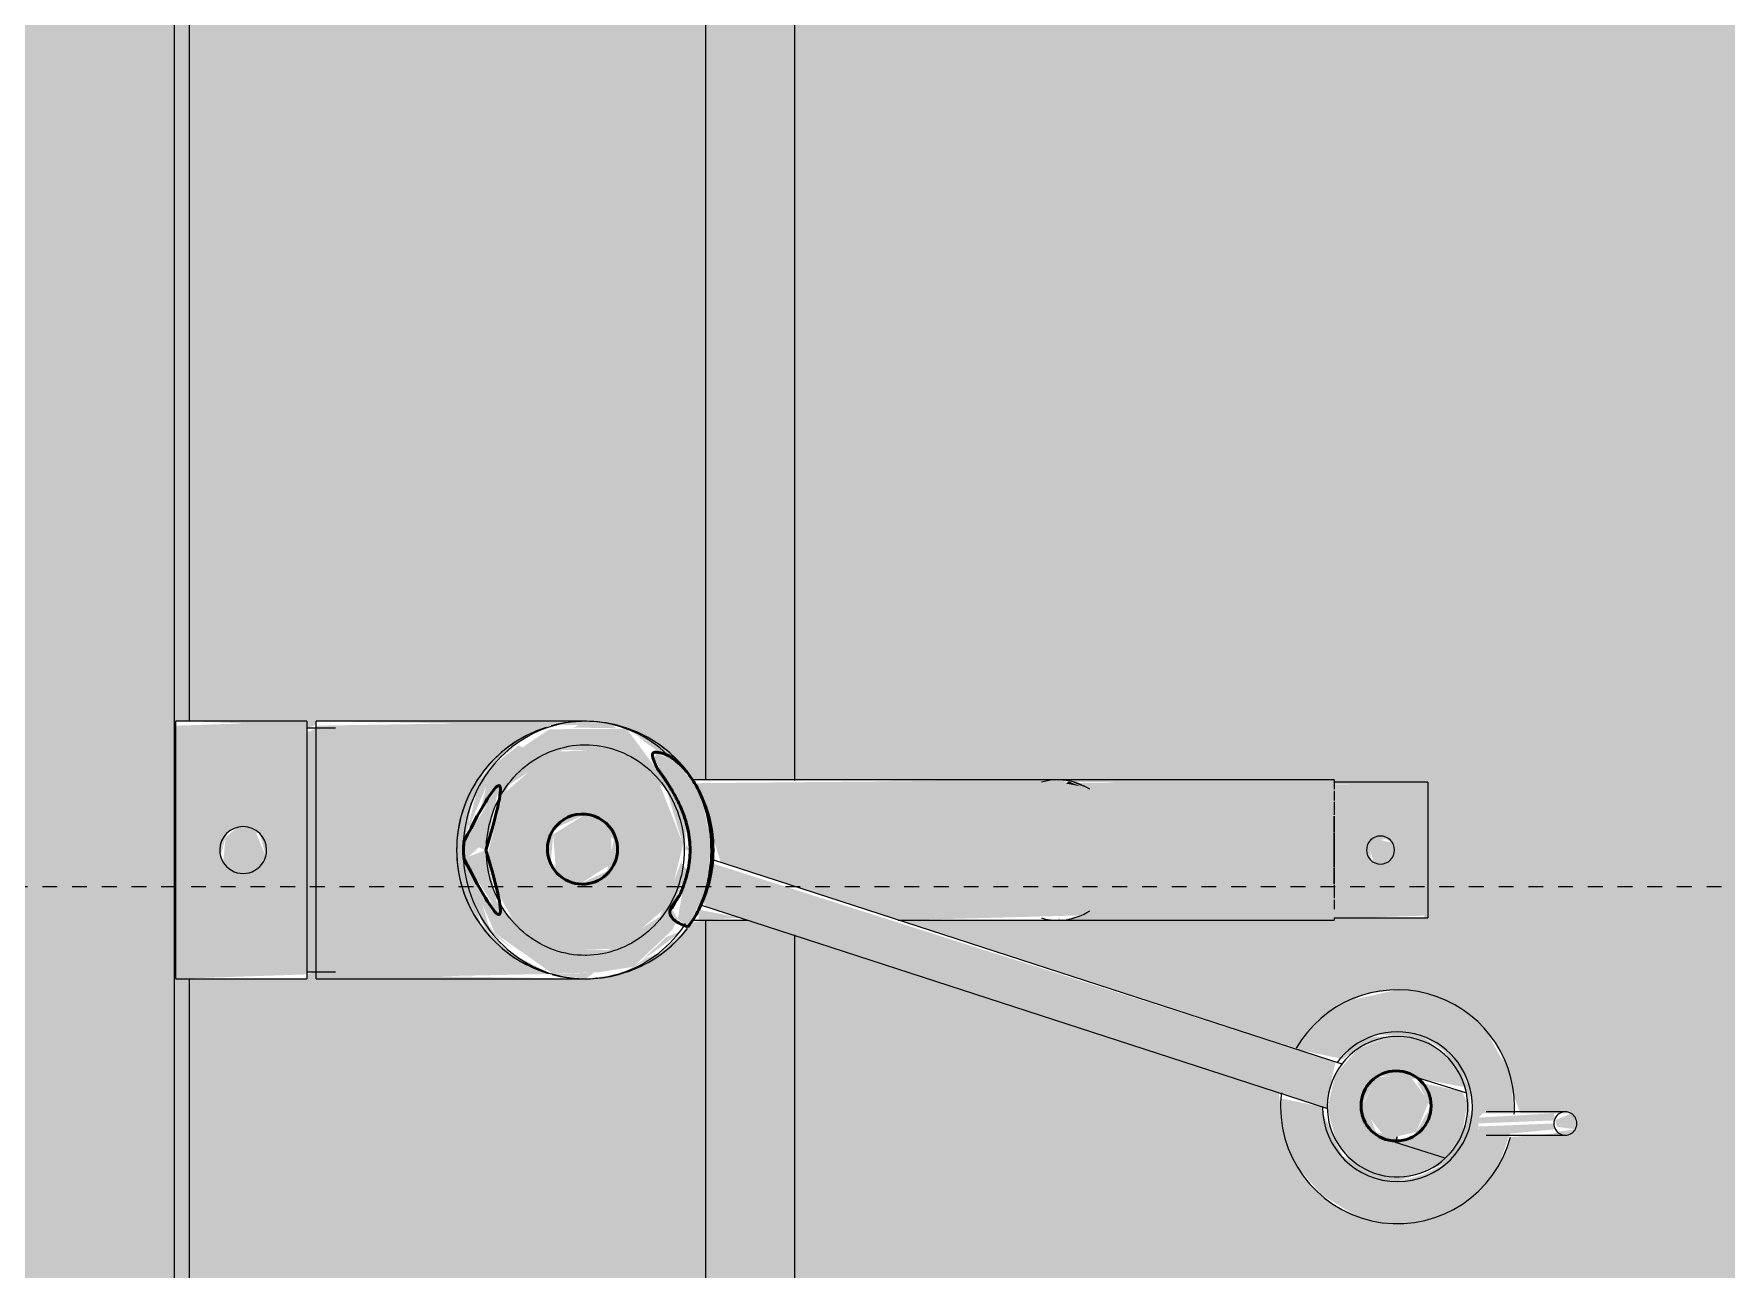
# Model space of a CAD drawing. Header units: inches. Extents: x -4218 to -1814, y 9706 to 12426.
# Drawn here: x -3606.1 to -3591.87, y 11067.16 to 11077.55 of the extents above; entities that cross this region are included whole.
import ezdxf

# ---------------------------------------------------------------- set-up
doc = ezdxf.new("R2010")
doc.units = ezdxf.units.IN
doc.header["$MEASUREMENT"] = 0
doc.linetypes.add('Aligning Line 1_8_', pattern=[0.25, 0.125, -0.125])
for name, color, linetype, lineweight in [('0-1', 7, 'Continuous', 5), ('0-2', 50, 'Continuous', 13), ('A-GENM-1', 11, 'Continuous', 9), ('A-GENM-2', 250, 'Continuous', 9), ('A-GENM-3', 10, 'Continuous', 50), ('A-WALL-1', 8, 'Continuous', 5), ('A-WALL-4', 50, 'Continuous', 13), ('G-ANNO-SYMB', 111, 'Aligning Line 1_8_', 9), ('P-SANR-FIXT-2', 250, 'Continuous', 9), ('P-SANR-FIXT-3', 55, 'Continuous', 9), ('Q-CASE-1', 9, 'Continuous', 9), ('Q-CASE-3', 250, 'Continuous', 9)]:
    doc.layers.add(name, color=color, linetype=linetype, lineweight=lineweight)

# ---------------------------------------------------------------- blocks, each defined once
blk = doc.blocks.new('Vanity Cabinet-Double Door - 33_-2164608-FLOOR PLAN - 3RD FLOOR')
at = {"layer": 'Q-CASE-1'}
blk.add_hatch(color=256, dxfattribs=at).paths.add_polyline_path([(-15.137, -0.625), (-15.012, -0.75), (-0.345, -0.75), (-0.308, -0.638), (1.82, -0.638), (1.82, -0.75), (16.488, -0.75), (16.613, -0.625), (-6.412, -0.625)], flags=0)
h = blk.add_hatch(color=256, dxfattribs=at)
h.paths.add_polyline_path([(-15.012, -0.75), (-15.012, -5.092), (0.147, -5.092), (0.125, -4.967), (0.043, -4.903), (-0.128, -4.718), (-0.256, -4.49), (-0.308, -4.363), (-0.345, -4.083), (-0.308, -1.819), (-0.286, -1.819), (-0.308, -1.741), (-0.345, -1.741), (-0.345, -0.75), (-13.762, -0.75)], flags=0)
h.paths.add_polyline_path([(1.328, -5.046), (1.328, -5.092), (16.488, -5.092), (16.488, -0.75), (1.82, -0.75), (1.782, -1.741), (1.761, -1.741), (1.791, -1.819), (1.82, -1.819), (1.783, -4.363), (1.614, -4.704), (1.364, -4.962), (1.328, -5.003), (1.328, -5.034)], flags=0)
at = {"layer": 'Q-CASE-3'}
for p, q in [((-0.345, -0.75), (-15.012, -0.75)), ((16.488, -0.75), (1.82, -0.75))]:
    blk.add_line(p, q, dxfattribs=at)
blk = doc.blocks.new('kitchen_faucet_14143 - kitchen_faucet_14143-V168-FLOOR PLAN - 3RD FLOOR')
at = {"layer": 'A-GENM-1'}
for points in [[(-6.832, 3.144), (-7.086, 3.11), (-7.324, 3.012), (-7.528, 2.855), (-7.684, 2.652), (-7.778, 2.385), (-7.513, 2.349), (-7.513, 2.25), (-7.55, 2.214), (-7.809, 2.214), (-7.794, 1.993), (-7.764, 1.861), (-7.595, 1.551), (-7.44, 1.396), (-7.324, 1.307), (-7.086, 1.209), (-6.832, 1.175), (-6.454, 1.26), (-6.299, 1.338), (-6.136, 1.463), (-5.977, 1.675), (-6.373, 1.758), (-6.618, 1.572), (-6.669, 1.551), (-7.065, 1.58), (-7.217, 1.685), (-7.419, 1.946), (-7.462, 2.159), (-7.398, 2.396), (-7.234, 2.638), (-7.038, 2.734), (-6.832, 2.789), (-6.597, 2.727), (-6.367, 2.572), (-6.21, 2.223), (-6.195, 2.159), (-5.856, 2.09), (-5.857, 2.229), (-5.881, 2.414), (-5.979, 2.652), (-6.191, 2.898), (-6.454, 3.059), (-6.577, 3.11)], [(-6.832, 2.789), (-7.234, 2.638), (-7.315, 2.539), (-7.44, 2.323), (-7.44, 1.996), (-7.302, 1.77), (-7.053, 1.575), (-6.988, 1.551), (-6.618, 1.572), (-6.454, 1.677), (-6.53, 1.655), (-6.773, 1.572), (-7.058, 1.614), (-7.288, 1.784), (-7.411, 2.043), (-7.41, 2.28), (-7.313, 2.501), (-7.106, 2.682), (-6.814, 2.749), (-6.522, 2.661), (-6.318, 2.451), (-6.439, 2.635), (-6.669, 2.768), (-6.814, 2.787)], [(-6.817, 2.75), (-7.11, 2.68), (-7.215, 2.586), (-6.814, 2.46), (-6.831, 2.408), (-6.653, 2.375), (-6.546, 2.114), (-6.675, 1.897), (-7.051, 1.93), (-7.394, 1.993), (-7.279, 1.776), (-7.057, 1.614), (-6.773, 1.572), (-6.5, 1.672), (-6.309, 1.886), (-6.243, 2.175), (-6.318, 2.451), (-6.528, 2.666), (-6.814, 2.749)], [(-7.234, 2.592), (-7.373, 2.396), (-7.42, 2.123), (-7.373, 2.031), (-6.999, 1.951), (-7.111, 2.159), (-6.967, 2.408), (-6.817, 2.451), (-6.817, 2.461), (-7.233, 2.592)], [(-8.328, 2.349), (-8.341, 2.3), (-8.292, 2.214), (-8.157, 2.274), (-8.175, 2.328), (-8.292, 2.344)], [(-7.782, 2.385), (-8.16, 2.349), (-8.147, 2.3), (-7.504, 2.326), (-7.55, 2.385), (-7.778, 2.385)], [(-7.5, 2.3), (-8.15, 2.274), (-8.15, 2.214), (-7.513, 2.25), (-7.5, 2.299)], [(-6.243, 2.175), (-6.259, 2.016), (-6.311, 1.783), (-1.068, 0.112), (-0.991, 0.413), (-1.009, 0.475), (-6.241, 2.175)], [(2.264, 1.083), (0.289, 1.042), (0.638, 0.864), (0.879, 0.626), (0.985, 0.428), (1.063, 0.149), (1.065, -0.132), (0.998, -0.395), (0.851, -0.655), (0.638, -0.864), (0.421, -0.988), (0.28, -1.046), (0, -1.083), (2.264, -1.046), (2.264, 1.046)], [(2.264, 1.024), (2.264, -1.024), (2.342, -0.989), (2.342, 1.024)], [(-3.975, 0.591), (-4.172, 0.551), (-4.113, 0.57), (-4.025, 0.583)], [(-0.863, 0.646), (-1.019, 0.324), (-1.059, -0.048), (-0.981, -0.436), (-0.917, -0.553), (-0.756, -0.751), (-0.596, -0.813), (-0.58, -0.773), (-0.662, -0.607), (-0.831, -0.288), (-0.879, 0.046), (-0.832, 0.269), (-0.777, 0.581), (-0.863, 0.646)], [(2.827, 0.19), (2.688, 0.051), (2.78, -0.17), (2.929, -0.19), (3.026, -0.106), (3.046, 0.101), (2.977, 0.17)], [(-6.748, 0.102), (-6.792, -0.059), (-6.647, -0.094), (-6.588, -0.054), (-6.627, 0.086)], [(-0.838, 0), (-0.847, -0.229), (-0.727, -0.506), (-0.353, -1.013), (-0.341, -1.02), (0.302, -1.016), (0.445, -0.921), (0.795, -0.682), (0.895, -0.292), (0.82, -0.391), (0.739, -0.47), (0.717, -0.394), (0.638, -0.551), (0.194, -0.842), (-0.274, -0.831), (-0.682, -0.506), (-0.823, -0.048)], [(-4.208, -0.527), (-4.044, -0.591), (-4.113, -0.57), (-4.199, -0.531)], [(-4.169, -0.535), (-4.064, -0.578), (-4.044, -0.559)]]:
    blk.add_hatch(color=256, dxfattribs=at).paths.add_polyline_path(points, flags=0)
h = blk.add_hatch(color=256, dxfattribs=at)
h.paths.add_polyline_path([(-6.831, 2.408), (-6.988, 2.372), (-7.096, 2.119), (-6.935, 1.897), (-6.664, 1.91), (-6.528, 2.159), (-6.719, 2.408), (-6.749, 2.408)], flags=0)
h.paths.add_polyline_path([(0.05, 0.287), (-0.222, 0.115), (-0.216, -0.152), (-0.002, -0.302), (0.27, -0.132), (0.25, 0.146), (0.12, 0.238)], flags=0)
h = blk.add_hatch(color=256, dxfattribs=at)
h.paths.add_polyline_path([(0, 1.083), (-0.079, 1.03), (0.28, 1.046)], flags=0)
h.paths.add_polyline_path([(-0.353, 1.016), (-0.66, 0.847), (-0.494, 0.92), (-0.363, 1.007)], flags=0)
h.paths.add_polyline_path([(0.356, 1.014), (0.589, 0.901), (0.404, 0.994), (0.358, 1.013)], flags=0)
h.paths.add_polyline_path([(-0.838, 0), (-0.881, 0), (-0.845, -0.048)], flags=0)
h.paths.add_polyline_path([(0.259, 0.842), (-0.274, 0.831), (-0.693, 0.47), (-0.823, -0.048), (-0.621, -0.564), (-0.256, -0.842), (0.278, -0.828), (0.693, -0.47), (0.826, 0.054), (0.717, 0.394), (0.621, 0.564), (0.264, 0.839)], flags=0)
h.paths.add_polyline_path([(0.886, 0), (0.88, 0.017), (0.885, -0.001)], flags=0)
h.paths.add_polyline_path([(0.884, 0.611), (0.994, 0.157), (1.009, 0.091), (0.984, 0.057), (0.896, -0.023), (1.021, -0.071), (0.981, -0.212), (0.971, -0.315), (0.888, -0.6), (1.002, -0.386), (1.065, -0.132), (1.063, 0.149), (0.985, 0.428), (0.888, 0.606)], flags=0)
h.paths.add_polyline_path([(-0.887, 0.607), (-0.993, 0.409), (-1.068, 0.112), (-1.061, -0.162), (-1.056, 0.108), (-1.003, 0.375), (-0.908, 0.574)], flags=0)
h.paths.add_polyline_path([(0.05, 0.287), (0.291, 0.106), (0.266, -0.177), (-0.002, -0.302), (-0.24, -0.086), (-0.182, 0.178), (-0.055, 0.238)], flags=0)
h.paths.add_polyline_path([(0.851, -0.655), (0.486, -0.961), (0.66, -0.847), (0.832, -0.678)], flags=0)
h.paths.add_polyline_path([(-0.832, -0.679), (-0.678, -0.833), (-0.404, -0.994), (-0.495, -0.913), (-0.609, -0.831), (-0.83, -0.681)], flags=0)
h.paths.add_polyline_path([(-0.264, -1.023), (-0.222, -1.053), (0, -1.083), (0.096, -1.03), (-0.222, -1.025)], flags=0)
h = blk.add_hatch(color=256, dxfattribs=at)
h.paths.add_polyline_path([(-0.259, 0.842), (-0.212, 0.894), (-0.256, 0.844)], flags=0)
h.paths.add_polyline_path([(0.278, 1.042), (-0.116, 1.028), (-0.407, 0.981), (-0.546, 0.847), (-0.73, 0.674), (-0.777, 0.581), (-0.73, 0.495), (-0.856, 0.17), (-0.806, 0.103), (-0.629, 0.558), (-0.194, 0.842), (0.275, 0.83), (0.678, 0.521), (0.749, 0.425), (0.771, 0.468), (0.955, 0.252), (0.759, 0.701), (0.521, 0.866), (0.287, 1.032)], flags=0)
h = blk.add_hatch(color=256, dxfattribs=at)
h.paths.add_polyline_path([(0.335, 1.03), (0.328, 0.988), (0.351, 1.018)], flags=0)
h.paths.add_polyline_path([(-0.488, 0.923), (-0.825, 0.673), (-0.678, 0.733), (-0.494, 0.915)], flags=0)
h.paths.add_polyline_path([(0.605, 0.833), (0.766, 0.697), (0.815, 0.63), (0.92, 0.275), (0.917, 0.238), (0.994, 0.157), (1.003, 0.212), (0.938, 0.446), (0.84, 0.662), (0.621, 0.822)], flags=0)
h = blk.add_hatch(color=256, dxfattribs=at)
h.paths.add_polyline_path([(3.445, 1.083), (2.342, 1.046), (2.342, -1.083), (3.445, -1.046), (3.445, 1.046)], flags=0)
h.paths.add_polyline_path([(2.827, 0.19), (2.977, 0.17), (3.069, 0.051), (3.018, -0.139), (2.929, -0.19), (2.739, -0.139), (2.688, 0.051), (2.801, 0.164)], flags=0)
h = blk.add_hatch(color=256, dxfattribs=at)
h.paths.add_polyline_path([(-6.454, 0.571), (-7.087, 0.551), (-7.087, -0.571), (-6.299, -0.551), (-6.299, 0.571), (-6.416, 0.571)], flags=0)
h.paths.add_polyline_path([(-6.748, 0.102), (-6.606, 0.084), (-6.606, -0.07), (-6.732, -0.094), (-6.792, -0.059), (-6.754, 0.084)], flags=0)
h = blk.add_hatch(color=256, dxfattribs=at)
h.paths.add_polyline_path([(-0.963, 0.591), (-1.304, 0.57), (-0.954, 0.502), (-0.954, 0.591)], flags=0)
h.paths.add_polyline_path([(-6.299, 0.591), (-6.299, -0.591), (-4.149, -0.565), (-4.113, -0.546), (-3.975, -0.591), (-0.922, -0.562), (-1, -0.391), (-1.066, -0.127), (-1.14, 0.103), (-2.64, 0.591), (-4.157, 0.55), (-4.044, 0.591), (-6.268, 0.591)], flags=0)
h.paths.add_polyline_path([(-3.975, 0.591), (-3.984, 0.57), (-4, 0.583)], flags=0)
h = blk.add_hatch(color=256, dxfattribs=at)
h.paths.add_polyline_path([(0.725, 0.542), (0.837, 0), (1.021, 0.071), (0.917, 0.238)], flags=0)
h.paths.add_polyline_path([(0.837, 0), (0.725, -0.541), (1.021, -0.071), (0.938, -0.039)], flags=0)
h = blk.add_hatch(color=256, dxfattribs=at)
h.paths.add_polyline_path([(0.965, -0.161), (0.955, -0.252), (0.762, -0.699), (0.525, -0.862), (0.563, -0.879), (0.818, -0.678), (0.892, -0.587), (0.981, -0.212), (0.971, -0.178)], flags=0)
h.paths.add_polyline_path([(-0.259, -0.842), (-0.22, -0.893), (-0.256, -0.844)], flags=0)
h.paths.add_polyline_path([(-0.38, -0.997), (-0.322, -1.029), (-0.353, -1.013)], flags=0)
at = {"layer": 'A-GENM-2'}
for p, q in [((-7.234, 2.592), (-6.814, 2.46)), ((-6.814, 2.46), (-6.831, 2.408)), ((-7.579, 2.398), (-8.244, 2.398)), ((-8.244, 2.201), (-7.579, 2.201)), ((-0.97, 0.462), (-6.243, 2.175)), ((-6.988, 1.91), (-7.411, 2.043)), ((-6.367, 1.801), (-1.072, 0.081)), ((2.264, 1.083), (0, 1.083)), ((2.342, 1.024), (2.101, 1.024)), ((2.264, 1.083), (2.264, -1.083)), ((3.445, 1.083), (2.342, 1.083)), ((2.342, -1.083), (2.342, 1.083)), ((3.445, 1.083), (3.445, -1.083)), ((-6.299, 0.571), (-7.087, 0.571)), ((-7.087, -0.571), (-7.087, 0.571)), ((-2.632, 0.591), (-6.299, 0.591)), ((-6.299, 0.57), (-6.299, 0.591)), ((-3.975, 0.591), (-4.892, 0.591)), ((-0.9, 0.591), (-1.366, 0.591)), ((-6.299, 0.418), (-6.299, 0.497)), ((-6.299, 0.295), (-6.299, 0.405)), ((-6.299, 0.153), (-6.299, 0.286)), ((-6.299, 0.285), (-6.299, 0.153)), ((-6.299, 0.148), (-6.299, -0.148)), ((-6.299, -0.148), (-6.299, 0.148)), ((-6.299, -0.153), (-6.299, -0.285)), ((-6.299, -0.286), (-6.299, -0.153)), ((-6.299, -0.405), (-6.299, -0.295)), ((-6.299, -0.497), (-6.299, -0.418)), ((-6.299, -0.591), (-6.299, -0.511)), ((-7.087, -0.571), (-6.299, -0.571)), ((-6.299, -0.591), (-0.9, -0.591)), ((-4.892, -0.591), (-3.975, -0.591)), ((0, -1.083), (2.264, -1.083)), ((2.101, -1.024), (2.342, -1.024)), ((2.342, -1.083), (3.445, -1.083))]:
    blk.add_line(p, q, dxfattribs=at)
at = {"layer": 'A-GENM-2', "flags": 128}
for points in [[(0.269, 1.049), (0.227, 1.059), (0.184, 1.067), (0.141, 1.073), (0.098, 1.078), (0.055, 1.081), (0.012, 1.083), (-0.032, 1.082), (-0.075, 1.08), (-0.118, 1.076), (-0.161, 1.071), (-0.204, 1.063), (-0.246, 1.054), (-0.288, 1.044), (-0.329, 1.031), (-0.37, 1.017), (-0.411, 1.002), (-0.451, 0.984), (-0.49, 0.966), (-0.528, 0.945), (-0.565, 0.923), (-0.602, 0.9), (-0.637, 0.875), (-0.672, 0.849), (-0.705, 0.822), (-0.737, 0.793), (-0.768, 0.763), (-0.798, 0.731), (-0.827, 0.699), (-0.854, 0.665)], [(-0.37, 1.017), (-0.411, 1.002), (-0.451, 0.984), (-0.49, 0.966), (-0.528, 0.945), (-0.565, 0.923), (-0.602, 0.9), (-0.637, 0.875), (-0.672, 0.849), (-0.705, 0.822), (-0.737, 0.793), (-0.768, 0.763), (-0.798, 0.731), (-0.827, 0.699), (-0.854, 0.665)], [(-0.37, 1.017), (-0.411, 1.002), (-0.451, 0.984), (-0.49, 0.966), (-0.528, 0.945), (-0.565, 0.923), (-0.602, 0.9), (-0.637, 0.875), (-0.672, 0.849), (-0.705, 0.822), (-0.737, 0.793), (-0.768, 0.763), (-0.798, 0.731), (-0.827, 0.699), (-0.854, 0.665)], [(-0.37, 1.017), (-0.411, 1.002), (-0.451, 0.984), (-0.49, 0.966), (-0.528, 0.945), (-0.565, 0.923), (-0.602, 0.9), (-0.637, 0.875), (-0.672, 0.849), (-0.705, 0.822), (-0.737, 0.793), (-0.768, 0.763), (-0.798, 0.731), (-0.827, 0.699), (-0.854, 0.665)], [(-0.37, 1.017), (-0.411, 1.002), (-0.451, 0.984), (-0.49, 0.966), (-0.528, 0.945), (-0.565, 0.923), (-0.602, 0.9), (-0.637, 0.875), (-0.672, 0.849), (-0.705, 0.822), (-0.737, 0.793), (-0.768, 0.763), (-0.798, 0.731), (-0.827, 0.699), (-0.854, 0.665)], [(-0.37, 1.017), (-0.411, 1.002), (-0.451, 0.984), (-0.49, 0.966), (-0.528, 0.945), (-0.565, 0.923), (-0.602, 0.9), (-0.637, 0.875), (-0.672, 0.849), (-0.705, 0.822), (-0.737, 0.793), (-0.768, 0.763), (-0.798, 0.731), (-0.827, 0.699), (-0.854, 0.665)], [(0, 1.083), (-0.041, 1.082), (-0.083, 1.079), (-0.124, 1.075), (-0.165, 1.069), (-0.206, 1.061), (-0.246, 1.051), (-0.286, 1.04), (-0.325, 1.027), (-0.364, 1.013), (-0.403, 0.996), (-0.44, 0.979), (-0.477, 0.959), (-0.513, 0.938), (-0.549, 0.916), (-0.583, 0.892), (-0.617, 0.867), (-0.649, 0.84), (-0.681, 0.812), (-0.711, 0.783), (-0.74, 0.752), (-0.768, 0.721), (-0.795, 0.688), (-0.82, 0.654), (-0.844, 0.619)], [(0.269, 1.049), (0.227, 1.059), (0.184, 1.067), (0.141, 1.073), (0.098, 1.078), (0.055, 1.081), (0.012, 1.083), (-0.032, 1.082), (-0.075, 1.08), (-0.118, 1.076), (-0.161, 1.071), (-0.204, 1.063), (-0.246, 1.054), (-0.288, 1.044), (-0.329, 1.031)], [(0.269, 1.049), (0.227, 1.059), (0.184, 1.067), (0.141, 1.073), (0.098, 1.078), (0.055, 1.081), (0.012, 1.083), (-0.032, 1.082), (-0.075, 1.08), (-0.118, 1.076), (-0.161, 1.071), (-0.204, 1.063), (-0.246, 1.054), (-0.288, 1.044), (-0.329, 1.031)], [(0.269, 1.049), (0.227, 1.059), (0.184, 1.067), (0.141, 1.073), (0.098, 1.078), (0.055, 1.081), (0.012, 1.083), (-0.032, 1.082), (-0.075, 1.08), (-0.118, 1.076), (-0.161, 1.071), (-0.204, 1.063), (-0.246, 1.054), (-0.288, 1.044), (-0.329, 1.031)], [(0.269, 1.049), (0.227, 1.059), (0.184, 1.067), (0.141, 1.073), (0.098, 1.078), (0.055, 1.081), (0.012, 1.083), (-0.032, 1.082), (-0.075, 1.08), (-0.118, 1.076), (-0.161, 1.071), (-0.204, 1.063), (-0.246, 1.054), (-0.288, 1.044), (-0.329, 1.031)], [(0.269, 1.049), (0.227, 1.059), (0.184, 1.067), (0.141, 1.073), (0.098, 1.078), (0.055, 1.081), (0.012, 1.083), (-0.032, 1.082), (-0.075, 1.08), (-0.118, 1.076), (-0.161, 1.071), (-0.204, 1.063), (-0.246, 1.054), (-0.288, 1.044), (-0.329, 1.031)], [(1.029, 0), (1.028, 0.043), (1.026, 0.086), (1.022, 0.129), (1.016, 0.172), (1.009, 0.214), (1, 0.256), (0.989, 0.298), (0.977, 0.339), (0.964, 0.38), (0.949, 0.42), (0.932, 0.459), (0.914, 0.498), (0.894, 0.536), (0.873, 0.573), (0.851, 0.609), (0.827, 0.644), (0.802, 0.679), (0.775, 0.712), (0.748, 0.744), (0.719, 0.775), (0.689, 0.804), (0.658, 0.833), (0.626, 0.86), (0.592, 0.885), (0.558, 0.91), (0.523, 0.932), (0.487, 0.954), (0.45, 0.974), (0.413, 0.992), (0.375, 1.008), (0.336, 1.023), (0.297, 1.037), (0.257, 1.048), (0.216, 1.058), (0.176, 1.067), (0.135, 1.073), (0.094, 1.078), (0.053, 1.081), (0.011, 1.083), (0, 1.083)], [(1.083, 0), (1.082, 0.043), (1.079, 0.087), (1.075, 0.13), (1.069, 0.172), (1.061, 0.215), (1.052, 0.257), (1.041, 0.299), (1.028, 0.341), (1.013, 0.381), (0.997, 0.422), (0.98, 0.461), (0.96, 0.5), (0.94, 0.538), (0.917, 0.575), (0.894, 0.611), (0.868, 0.647), (0.842, 0.681), (0.814, 0.714), (0.785, 0.746), (0.754, 0.777), (0.723, 0.806), (0.69, 0.834), (0.656, 0.861), (0.621, 0.887), (0.585, 0.911), (0.548, 0.934), (0.51, 0.955), (0.472, 0.975), (0.432, 0.993), (0.392, 1.009), (0.352, 1.024), (0.31, 1.037)], [(0.868, 0.647), (0.842, 0.681), (0.814, 0.714), (0.785, 0.746), (0.754, 0.777), (0.723, 0.806), (0.69, 0.834), (0.656, 0.861), (0.621, 0.887), (0.585, 0.911), (0.548, 0.934), (0.51, 0.955), (0.472, 0.975), (0.432, 0.993), (0.392, 1.009)], [(0.868, 0.647), (0.842, 0.681), (0.814, 0.714), (0.785, 0.746), (0.754, 0.777), (0.723, 0.806), (0.69, 0.834), (0.656, 0.861), (0.621, 0.887), (0.585, 0.911), (0.548, 0.934), (0.51, 0.955), (0.472, 0.975), (0.432, 0.993), (0.392, 1.009)], [(0.868, 0.647), (0.842, 0.681), (0.814, 0.714), (0.785, 0.746), (0.754, 0.777), (0.723, 0.806), (0.69, 0.834), (0.656, 0.861), (0.621, 0.887), (0.585, 0.911), (0.548, 0.934), (0.51, 0.955), (0.472, 0.975), (0.432, 0.993), (0.392, 1.009)], [(0.868, 0.647), (0.842, 0.681), (0.814, 0.714), (0.785, 0.746), (0.754, 0.777), (0.723, 0.806), (0.69, 0.834), (0.656, 0.861), (0.621, 0.887), (0.585, 0.911), (0.548, 0.934), (0.51, 0.955), (0.472, 0.975), (0.432, 0.993), (0.392, 1.009)], [(0.868, 0.647), (0.842, 0.681), (0.814, 0.714), (0.785, 0.746), (0.754, 0.777), (0.723, 0.806), (0.69, 0.834), (0.656, 0.861), (0.621, 0.887), (0.585, 0.911), (0.548, 0.934), (0.51, 0.955), (0.472, 0.975), (0.432, 0.993), (0.392, 1.009)], [(-0.832, 0), (-0.832, 0.036), (-0.83, 0.071), (-0.826, 0.107), (-0.821, 0.142), (-0.815, 0.177), (-0.808, 0.212), (-0.799, 0.246), (-0.789, 0.28), (-0.778, 0.314), (-0.766, 0.347), (-0.752, 0.379), (-0.737, 0.411), (-0.721, 0.442), (-0.704, 0.473), (-0.685, 0.502), (-0.666, 0.531), (-0.645, 0.559), (-0.624, 0.586), (-0.601, 0.612), (-0.578, 0.637), (-0.553, 0.661), (-0.528, 0.685), (-0.502, 0.706), (-0.475, 0.727), (-0.448, 0.747), (-0.419, 0.765), (-0.39, 0.782), (-0.361, 0.798), (-0.33, 0.813), (-0.3, 0.826), (-0.269, 0.838), (-0.237, 0.849), (-0.205, 0.858), (-0.173, 0.866), (-0.141, 0.873), (-0.108, 0.878), (-0.075, 0.882), (-0.042, 0.885), (-0.009, 0.886), (0, 0.886)], [(0, 0.886), (0.033, 0.885), (0.066, 0.883), (0.099, 0.88), (0.132, 0.875), (0.164, 0.868), (0.197, 0.861), (0.229, 0.852), (0.26, 0.841), (0.291, 0.83), (0.322, 0.817), (0.353, 0.802), (0.382, 0.787), (0.411, 0.77), (0.44, 0.752), (0.468, 0.733), (0.495, 0.712), (0.521, 0.691), (0.547, 0.668), (0.571, 0.644), (0.595, 0.619), (0.618, 0.593), (0.64, 0.567), (0.661, 0.539), (0.68, 0.51), (0.699, 0.481), (0.717, 0.45), (0.733, 0.42), (0.748, 0.388), (0.762, 0.356), (0.775, 0.323), (0.787, 0.289), (0.797, 0.255), (0.806, 0.221), (0.814, 0.186), (0.82, 0.151), (0.825, 0.116), (0.829, 0.081), (0.831, 0.045), (0.832, 0.01), (0.832, 0)], [(1.083, 0), (1.082, 0.043), (1.079, 0.087), (1.075, 0.13), (1.069, 0.172), (1.061, 0.215), (1.052, 0.257), (1.041, 0.299), (1.028, 0.341), (1.013, 0.381), (0.997, 0.422), (0.98, 0.461), (0.96, 0.5), (0.94, 0.538), (0.917, 0.575), (0.894, 0.611)], [(1.083, 0), (1.082, 0.043), (1.079, 0.087), (1.075, 0.13), (1.069, 0.172), (1.061, 0.215), (1.052, 0.257), (1.041, 0.299), (1.028, 0.341), (1.013, 0.381), (0.997, 0.422), (0.98, 0.461), (0.96, 0.5), (0.94, 0.538), (0.917, 0.575), (0.894, 0.611)], [(1.083, 0), (1.082, 0.043), (1.079, 0.087), (1.075, 0.13), (1.069, 0.172), (1.061, 0.215), (1.052, 0.257), (1.041, 0.299), (1.028, 0.341), (1.013, 0.381), (0.997, 0.422), (0.98, 0.461), (0.96, 0.5), (0.94, 0.538), (0.917, 0.575), (0.894, 0.611)], [(1.083, 0), (1.082, 0.043), (1.079, 0.087), (1.075, 0.13), (1.069, 0.172), (1.061, 0.215), (1.052, 0.257), (1.041, 0.299), (1.028, 0.341), (1.013, 0.381), (0.997, 0.422), (0.98, 0.461), (0.96, 0.5), (0.94, 0.538), (0.917, 0.575), (0.894, 0.611)], [(1.083, 0), (1.082, 0.043), (1.079, 0.087), (1.075, 0.13), (1.069, 0.172), (1.061, 0.215), (1.052, 0.257), (1.041, 0.299), (1.028, 0.341), (1.013, 0.381), (0.997, 0.422), (0.98, 0.461), (0.96, 0.5), (0.94, 0.538), (0.917, 0.575), (0.894, 0.611)], [(-0.988, 0.443), (-1.005, 0.403), (-1.02, 0.363), (-1.034, 0.322), (-1.046, 0.28), (-1.056, 0.238), (-1.065, 0.196), (-1.072, 0.153), (-1.077, 0.11), (-1.081, 0.067), (-1.082, 0.023), (-1.083, 0)], [(-0.988, 0.443), (-1.005, 0.403), (-1.02, 0.363), (-1.034, 0.322), (-1.046, 0.28), (-1.056, 0.238), (-1.065, 0.196), (-1.072, 0.153), (-1.077, 0.11), (-1.081, 0.067), (-1.082, 0.023), (-1.083, 0)], [(-0.988, 0.443), (-1.005, 0.403), (-1.02, 0.363), (-1.034, 0.322), (-1.046, 0.28), (-1.056, 0.238), (-1.065, 0.196), (-1.072, 0.153), (-1.077, 0.11), (-1.081, 0.067), (-1.082, 0.023), (-1.083, 0)], [(-0.988, 0.443), (-1.005, 0.403), (-1.02, 0.363), (-1.034, 0.322), (-1.046, 0.28), (-1.056, 0.238), (-1.065, 0.196), (-1.072, 0.153), (-1.077, 0.11), (-1.081, 0.067), (-1.082, 0.023), (-1.083, 0)], [(-0.988, 0.443), (-1.005, 0.403), (-1.02, 0.363), (-1.034, 0.322), (-1.046, 0.28), (-1.056, 0.238), (-1.065, 0.196), (-1.072, 0.153), (-1.077, 0.11), (-1.081, 0.067), (-1.082, 0.023), (-1.083, 0)], [(-0.988, 0.443), (-1.005, 0.403), (-1.02, 0.363), (-1.034, 0.322), (-1.046, 0.28), (-1.056, 0.238), (-1.065, 0.196), (-1.072, 0.153), (-1.077, 0.11), (-1.081, 0.067), (-1.082, 0.023), (-1.083, 0)], [(-0.951, 0.507), (-0.969, 0.468), (-0.986, 0.429), (-1.002, 0.389), (-1.016, 0.349), (-1.028, 0.308), (-1.039, 0.266), (-1.048, 0.224), (-1.056, 0.182), (-1.062, 0.139), (-1.066, 0.096), (-1.069, 0.053), (-1.07, 0.01), (-1.07, 0)], [(-0.874, 0), (-0.873, 0.036), (-0.871, 0.071), (-0.868, 0.107), (-0.863, 0.142), (-0.857, 0.177), (-0.849, 0.212), (-0.841, 0.246), (-0.831, 0.28), (-0.82, 0.314), (-0.807, 0.347), (-0.793, 0.379), (-0.779, 0.411), (-0.762, 0.442), (-0.745, 0.473), (-0.73, 0.497)], [(-1.083, 0), (-1.082, -0.043), (-1.079, -0.087), (-1.075, -0.13), (-1.069, -0.172), (-1.061, -0.215), (-1.052, -0.257), (-1.041, -0.299), (-1.028, -0.341), (-1.013, -0.381), (-0.997, -0.422)], [(-1.083, 0), (-1.082, -0.043), (-1.079, -0.087), (-1.075, -0.13), (-1.069, -0.172), (-1.061, -0.215), (-1.052, -0.257), (-1.041, -0.299), (-1.028, -0.341), (-1.013, -0.381), (-0.997, -0.422)], [(-1.083, 0), (-1.082, -0.043), (-1.079, -0.087), (-1.075, -0.13), (-1.069, -0.172), (-1.061, -0.215), (-1.052, -0.257), (-1.041, -0.299), (-1.028, -0.341), (-1.013, -0.381), (-0.997, -0.422)], [(-1.083, 0), (-1.082, -0.043), (-1.079, -0.087), (-1.075, -0.13), (-1.069, -0.172), (-1.061, -0.215), (-1.052, -0.257), (-1.041, -0.299), (-1.028, -0.341), (-1.013, -0.381), (-0.997, -0.422)], [(-1.083, 0), (-1.082, -0.043), (-1.079, -0.087), (-1.075, -0.13), (-1.069, -0.172), (-1.061, -0.215), (-1.052, -0.257), (-1.041, -0.299), (-1.028, -0.341), (-1.013, -0.381), (-0.997, -0.422)], [(-1.083, 0), (-1.082, -0.043), (-1.079, -0.087), (-1.075, -0.13), (-1.069, -0.172), (-1.061, -0.215), (-1.052, -0.257), (-1.041, -0.299), (-1.028, -0.341), (-1.013, -0.381), (-0.997, -0.422)], [(-1.07, 0), (-1.07, -0.043), (-1.067, -0.086), (-1.063, -0.129), (-1.057, -0.172), (-1.05, -0.214), (-1.041, -0.256), (-1.031, -0.298), (-1.019, -0.339), (-1.005, -0.38), (-0.99, -0.42), (-0.973, -0.459), (-0.955, -0.498), (-0.951, -0.507)], [(-0.775, -0.419), (-0.79, -0.387), (-0.804, -0.355), (-0.817, -0.322), (-0.828, -0.288), (-0.839, -0.254), (-0.848, -0.22), (-0.855, -0.185), (-0.862, -0.15), (-0.867, -0.115), (-0.87, -0.08), (-0.873, -0.044), (-0.874, -0.008), (-0.874, 0)], [(0, -0.886), (-0.033, -0.885), (-0.066, -0.883), (-0.099, -0.88), (-0.132, -0.875), (-0.164, -0.868), (-0.197, -0.861), (-0.229, -0.852), (-0.26, -0.841), (-0.291, -0.83), (-0.322, -0.817), (-0.353, -0.802), (-0.382, -0.787), (-0.411, -0.77), (-0.44, -0.752), (-0.468, -0.733), (-0.495, -0.712), (-0.521, -0.691), (-0.547, -0.668), (-0.571, -0.644), (-0.595, -0.619), (-0.618, -0.593), (-0.64, -0.567), (-0.661, -0.539), (-0.68, -0.51), (-0.699, -0.481), (-0.717, -0.45), (-0.733, -0.42), (-0.748, -0.388), (-0.762, -0.356), (-0.775, -0.323), (-0.787, -0.289), (-0.797, -0.255), (-0.806, -0.221), (-0.814, -0.186), (-0.82, -0.151), (-0.825, -0.116), (-0.829, -0.081), (-0.831, -0.045), (-0.832, -0.01), (-0.832, 0)], [(0, -1.083), (0.041, -1.082), (0.083, -1.079), (0.124, -1.075), (0.165, -1.069), (0.206, -1.061), (0.246, -1.051), (0.286, -1.04), (0.325, -1.027), (0.364, -1.013), (0.403, -0.996), (0.44, -0.979), (0.477, -0.959), (0.513, -0.938), (0.549, -0.916), (0.583, -0.892), (0.617, -0.867), (0.649, -0.84), (0.681, -0.812), (0.711, -0.783), (0.74, -0.752), (0.768, -0.721), (0.795, -0.688), (0.82, -0.654), (0.844, -0.619), (0.867, -0.583), (0.889, -0.546), (0.909, -0.508), (0.927, -0.47), (0.944, -0.431), (0.96, -0.391), (0.974, -0.35), (0.986, -0.309), (0.997, -0.267), (1.006, -0.225), (1.014, -0.183), (1.02, -0.141), (1.025, -0.098), (1.028, -0.055), (1.029, -0.012), (1.029, 0)], [(0.832, 0), (0.832, -0.036), (0.83, -0.071), (0.826, -0.107), (0.821, -0.142), (0.815, -0.177), (0.808, -0.212), (0.799, -0.246), (0.789, -0.28), (0.778, -0.314), (0.766, -0.347), (0.752, -0.379), (0.737, -0.411), (0.721, -0.442), (0.704, -0.473), (0.685, -0.502), (0.666, -0.531), (0.645, -0.559), (0.624, -0.586), (0.601, -0.612), (0.578, -0.637), (0.553, -0.661), (0.528, -0.685), (0.502, -0.706), (0.475, -0.727), (0.448, -0.747), (0.419, -0.765), (0.39, -0.782), (0.361, -0.798), (0.33, -0.813), (0.3, -0.826), (0.269, -0.838), (0.237, -0.849), (0.205, -0.858), (0.173, -0.866), (0.141, -0.873), (0.108, -0.878), (0.075, -0.882), (0.042, -0.885), (0.009, -0.886), (0, -0.886)], [(0.329, -1.031), (0.37, -1.017), (0.411, -1.002), (0.451, -0.984), (0.49, -0.966), (0.528, -0.945), (0.565, -0.923), (0.602, -0.9), (0.637, -0.875), (0.672, -0.849), (0.705, -0.822), (0.737, -0.793), (0.768, -0.763), (0.798, -0.731), (0.827, -0.699), (0.854, -0.665), (0.88, -0.63), (0.905, -0.595), (0.928, -0.558), (0.949, -0.521), (0.969, -0.482), (0.988, -0.443), (1.005, -0.403), (1.02, -0.363), (1.034, -0.322), (1.046, -0.28), (1.056, -0.238), (1.065, -0.196), (1.072, -0.153), (1.077, -0.11), (1.081, -0.067), (1.082, -0.023), (1.083, 0)], [(0.88, -0.63), (0.905, -0.595), (0.928, -0.558), (0.949, -0.521), (0.969, -0.482), (0.988, -0.443), (1.005, -0.403), (1.02, -0.363), (1.034, -0.322), (1.046, -0.28), (1.056, -0.238), (1.065, -0.196), (1.072, -0.153), (1.077, -0.11), (1.081, -0.067), (1.082, -0.023), (1.083, 0)], [(0.88, -0.63), (0.905, -0.595), (0.928, -0.558), (0.949, -0.521), (0.969, -0.482), (0.988, -0.443), (1.005, -0.403), (1.02, -0.363), (1.034, -0.322), (1.046, -0.28), (1.056, -0.238), (1.065, -0.196), (1.072, -0.153), (1.077, -0.11), (1.081, -0.067), (1.082, -0.023), (1.083, 0)], [(0.88, -0.63), (0.905, -0.595), (0.928, -0.558), (0.949, -0.521), (0.969, -0.482), (0.988, -0.443), (1.005, -0.403), (1.02, -0.363), (1.034, -0.322), (1.046, -0.28), (1.056, -0.238), (1.065, -0.196), (1.072, -0.153), (1.077, -0.11), (1.081, -0.067), (1.082, -0.023), (1.083, 0)], [(0.88, -0.63), (0.905, -0.595), (0.928, -0.558), (0.949, -0.521), (0.969, -0.482), (0.988, -0.443), (1.005, -0.403), (1.02, -0.363), (1.034, -0.322), (1.046, -0.28), (1.056, -0.238), (1.065, -0.196), (1.072, -0.153), (1.077, -0.11), (1.081, -0.067), (1.082, -0.023), (1.083, 0)], [(0.88, -0.63), (0.905, -0.595), (0.928, -0.558), (0.949, -0.521), (0.969, -0.482), (0.988, -0.443), (1.005, -0.403), (1.02, -0.363), (1.034, -0.322), (1.046, -0.28), (1.056, -0.238), (1.065, -0.196), (1.072, -0.153), (1.077, -0.11), (1.081, -0.067), (1.082, -0.023), (1.083, 0)], [(-0.98, -0.461), (-0.96, -0.5), (-0.94, -0.538), (-0.917, -0.575), (-0.894, -0.611)], [(-0.98, -0.461), (-0.96, -0.5), (-0.94, -0.538), (-0.917, -0.575), (-0.894, -0.611)], [(-0.98, -0.461), (-0.96, -0.5), (-0.94, -0.538), (-0.917, -0.575), (-0.894, -0.611)], [(-0.98, -0.461), (-0.96, -0.5), (-0.94, -0.538), (-0.917, -0.575), (-0.894, -0.611)], [(-0.98, -0.461), (-0.96, -0.5), (-0.94, -0.538), (-0.917, -0.575), (-0.894, -0.611)], [(-0.98, -0.461), (-0.96, -0.5), (-0.94, -0.538), (-0.917, -0.575), (-0.894, -0.611)], [(0.37, -1.017), (0.411, -1.002), (0.451, -0.984), (0.49, -0.966), (0.528, -0.945), (0.565, -0.923), (0.602, -0.9), (0.637, -0.875), (0.672, -0.849), (0.705, -0.822), (0.737, -0.793), (0.768, -0.763), (0.798, -0.731), (0.827, -0.699), (0.854, -0.665)], [(0.37, -1.017), (0.411, -1.002), (0.451, -0.984), (0.49, -0.966), (0.528, -0.945), (0.565, -0.923), (0.602, -0.9), (0.637, -0.875), (0.672, -0.849), (0.705, -0.822), (0.737, -0.793), (0.768, -0.763), (0.798, -0.731), (0.827, -0.699), (0.854, -0.665)], [(0.37, -1.017), (0.411, -1.002), (0.451, -0.984), (0.49, -0.966), (0.528, -0.945), (0.565, -0.923), (0.602, -0.9), (0.637, -0.875), (0.672, -0.849), (0.705, -0.822), (0.737, -0.793), (0.768, -0.763), (0.798, -0.731), (0.827, -0.699), (0.854, -0.665)], [(0.37, -1.017), (0.411, -1.002), (0.451, -0.984), (0.49, -0.966), (0.528, -0.945), (0.565, -0.923), (0.602, -0.9), (0.637, -0.875), (0.672, -0.849), (0.705, -0.822), (0.737, -0.793), (0.768, -0.763), (0.798, -0.731), (0.827, -0.699), (0.854, -0.665)], [(0.37, -1.017), (0.411, -1.002), (0.451, -0.984), (0.49, -0.966), (0.528, -0.945), (0.565, -0.923), (0.602, -0.9), (0.637, -0.875), (0.672, -0.849), (0.705, -0.822), (0.737, -0.793), (0.768, -0.763), (0.798, -0.731), (0.827, -0.699), (0.854, -0.665)], [(-0.785, -0.746), (-0.754, -0.777), (-0.723, -0.806), (-0.69, -0.834), (-0.656, -0.861), (-0.621, -0.887), (-0.585, -0.911), (-0.548, -0.934), (-0.51, -0.955), (-0.472, -0.975), (-0.432, -0.993), (-0.392, -1.009)], [(-0.785, -0.746), (-0.754, -0.777), (-0.723, -0.806), (-0.69, -0.834), (-0.656, -0.861), (-0.621, -0.887), (-0.585, -0.911), (-0.548, -0.934), (-0.51, -0.955), (-0.472, -0.975), (-0.432, -0.993), (-0.392, -1.009)], [(-0.785, -0.746), (-0.754, -0.777), (-0.723, -0.806), (-0.69, -0.834), (-0.656, -0.861), (-0.621, -0.887), (-0.585, -0.911), (-0.548, -0.934), (-0.51, -0.955), (-0.472, -0.975), (-0.432, -0.993), (-0.392, -1.009)], [(-0.785, -0.746), (-0.754, -0.777), (-0.723, -0.806), (-0.69, -0.834), (-0.656, -0.861), (-0.621, -0.887), (-0.585, -0.911), (-0.548, -0.934), (-0.51, -0.955), (-0.472, -0.975), (-0.432, -0.993), (-0.392, -1.009)], [(-0.785, -0.746), (-0.754, -0.777), (-0.723, -0.806), (-0.69, -0.834), (-0.656, -0.861), (-0.621, -0.887), (-0.585, -0.911), (-0.548, -0.934), (-0.51, -0.955), (-0.472, -0.975), (-0.432, -0.993), (-0.392, -1.009)], [(-0.785, -0.746), (-0.754, -0.777), (-0.723, -0.806), (-0.69, -0.834), (-0.656, -0.861), (-0.621, -0.887), (-0.585, -0.911), (-0.548, -0.934), (-0.51, -0.955), (-0.472, -0.975), (-0.432, -0.993), (-0.392, -1.009)], [(-0.689, -0.804), (-0.658, -0.833), (-0.626, -0.86), (-0.592, -0.885), (-0.558, -0.91), (-0.523, -0.932), (-0.487, -0.954), (-0.45, -0.974), (-0.413, -0.992), (-0.375, -1.008), (-0.336, -1.023), (-0.297, -1.037), (-0.257, -1.048), (-0.216, -1.058), (-0.176, -1.067), (-0.135, -1.073), (-0.094, -1.078), (-0.053, -1.081), (-0.011, -1.083), (0, -1.083)], [(-0.352, -1.024), (-0.31, -1.037), (-0.269, -1.049), (-0.227, -1.059), (-0.184, -1.067), (-0.141, -1.073), (-0.098, -1.078), (-0.055, -1.081), (-0.012, -1.083), (0.032, -1.082), (0.075, -1.08), (0.118, -1.076), (0.161, -1.071), (0.204, -1.063), (0.246, -1.054), (0.288, -1.044)], [(-0.31, -1.037), (-0.269, -1.049), (-0.227, -1.059), (-0.184, -1.067), (-0.141, -1.073), (-0.098, -1.078), (-0.055, -1.081), (-0.012, -1.083), (0.032, -1.082), (0.075, -1.08), (0.118, -1.076), (0.161, -1.071), (0.204, -1.063), (0.246, -1.054), (0.288, -1.044)], [(-0.31, -1.037), (-0.269, -1.049), (-0.227, -1.059), (-0.184, -1.067), (-0.141, -1.073), (-0.098, -1.078), (-0.055, -1.081), (-0.012, -1.083), (0.032, -1.082), (0.075, -1.08), (0.118, -1.076), (0.161, -1.071), (0.204, -1.063), (0.246, -1.054), (0.288, -1.044)], [(-0.31, -1.037), (-0.269, -1.049), (-0.227, -1.059), (-0.184, -1.067), (-0.141, -1.073), (-0.098, -1.078), (-0.055, -1.081), (-0.012, -1.083), (0.032, -1.082), (0.075, -1.08), (0.118, -1.076), (0.161, -1.071), (0.204, -1.063), (0.246, -1.054), (0.288, -1.044)], [(-0.31, -1.037), (-0.269, -1.049), (-0.227, -1.059), (-0.184, -1.067), (-0.141, -1.073), (-0.098, -1.078), (-0.055, -1.081), (-0.012, -1.083), (0.032, -1.082), (0.075, -1.08), (0.118, -1.076), (0.161, -1.071), (0.204, -1.063), (0.246, -1.054), (0.288, -1.044)], [(-0.31, -1.037), (-0.269, -1.049), (-0.227, -1.059), (-0.184, -1.067), (-0.141, -1.073), (-0.098, -1.078), (-0.055, -1.081), (-0.012, -1.083), (0.032, -1.082), (0.075, -1.08), (0.118, -1.076), (0.161, -1.071), (0.204, -1.063), (0.246, -1.054), (0.288, -1.044)]]:
    blk.add_lwpolyline(points, dxfattribs=at)
at = {"layer": 'A-GENM-2'}
for centre, radius, start, end in [((-6.832, 2.159), 0.984, 0, 165), ((-6.832, 2.159), 0.63, 0, 180), ((-6.832, 2.159), 0.591, 0, 132.8835), ((-6.832, 2.159), 0.591, 132.8835, 180), ((-6.832, 2.159), 0.984, 176.3754, 180), ((-6.832, 2.159), 0.984, 180, 330), ((-6.832, 2.159), 0.63, 180, 324.2738), ((-6.832, 2.159), 0.591, 180, 191.3603), ((-6.832, 2.159), 0.591, 191.3603, 360), ((-6.832, 2.159), 0.984, 353.1291, 360), ((0, 0), 1.083, 109.1524, 142.4111), ((0, 0), 1.083, 75, 105), ((0, 0), 1.083, 37.5889, 70.6452), ((0, 0), 1.083, 145.6184, 180), ((0, 0), 1.083, 0, 34.6633), ((2.878, 0), 0.197, 360, 180), ((-6.689, 0), 0.118, 0, 180), ((-6.689, 0), 0.118, 180, 360), ((0, 0), 1.083, 180, 214.6633), ((0, 0), 1.083, 324.8142, 360), ((2.878, 0), 0.197, 180, 360), ((0, 0), 1.083, 219.2199, 250.6452), ((0, 0), 1.083, 289.1524, 322.4111), ((0, 0), 1.083, 255, 285)]:
    blk.add_arc(centre, radius, start, end, dxfattribs=at)
for centre, major_axis, ratio, start_param, end_param in [((-8.244, 2.3), (0, 0.0984), 0.984808, 4.712389, 7.853982), ((-8.244, 2.3), (0, 0.0984), 0.984808, 1.570796, 4.712389), ((-3.975, 0), (0, 0.591), 0.906308, 6.021386, 6.806784), ((-3.975, 0), (0, 0.591), 0.906308, 2.617994, 3.403392)]:
    blk.add_ellipse(centre, major_axis=major_axis, ratio=ratio, start_param=start_param, end_param=end_param, dxfattribs=at)
at = {"layer": 'A-GENM-3'}
for centre, start, end in [((-6.82, 2.152), 0, 180), ((-6.82, 2.152), 180, 360), ((0.024, -0.008), 324.9681, 144.9681), ((0.024, -0.008), 144.9681, 324.9681)]:
    blk.add_arc(centre, 0.295, start, end, dxfattribs=at)
for points, knots in [([(-0.863, 0.646), (-0.898, 0.6), (-0.944, 0.528), (-0.99, 0.422), (-1.026, 0.313), (-1.055, 0.172), (-1.063, 0.058), (-1.063, 0)], [0, 0, 0, 0, 0.25, 0.375, 0.5, 0.75, 1, 1, 1, 1]), ([(-0.863, 0.173), (-0.859, 0.19), (-0.851, 0.221), (-0.839, 0.26), (-0.829, 0.291), (-0.822, 0.31), (-0.816, 0.325), (-0.812, 0.337), (-0.808, 0.347), (-0.804, 0.356), (-0.799, 0.367), (-0.79, 0.383), (-0.777, 0.404), (-0.76, 0.427), (-0.744, 0.449), (-0.729, 0.471), (-0.719, 0.489), (-0.714, 0.502), (-0.711, 0.512), (-0.71, 0.521), (-0.711, 0.529), (-0.713, 0.538), (-0.716, 0.547), (-0.721, 0.557), (-0.728, 0.568), (-0.739, 0.581), (-0.762, 0.601), (-0.8, 0.623), (-0.84, 0.639), (-0.863, 0.646)], [0, 0, 0, 0, 0.083333, 0.166667, 0.208333, 0.25, 0.270833, 0.291667, 0.3125, 0.328125, 0.34375, 0.375, 0.416667, 0.458333, 0.5, 0.541667, 0.583333, 0.604167, 0.625, 0.645833, 0.661458, 0.677083, 0.708333, 0.729167, 0.75, 0.791667, 0.833333, 0.916667, 1, 1, 1, 1]), ([(-1.063, 0), (-1.063, -0.078), (-1.053, -0.191), (-1.018, -0.341), (-0.98, -0.45), (-0.929, -0.551), (-0.886, -0.615), (-0.863, -0.646)], [0, 0, 0, 0, 0.333333, 0.5, 0.666667, 0.833333, 1, 1, 1, 1]), ([(-0.863, -0.646), (-0.85, -0.662), (-0.831, -0.685), (-0.807, -0.71), (-0.792, -0.724), (-0.781, -0.733), (-0.77, -0.743), (-0.754, -0.756), (-0.734, -0.772), (-0.714, -0.787), (-0.696, -0.796), (-0.685, -0.801), (-0.676, -0.804), (-0.666, -0.808), (-0.647, -0.814), (-0.618, -0.821), (-0.591, -0.823), (-0.576, -0.821), (-0.568, -0.817), (-0.565, -0.809), (-0.564, -0.794), (-0.569, -0.774), (-0.577, -0.752), (-0.583, -0.736), (-0.589, -0.723), (-0.593, -0.713), (-0.596, -0.706), (-0.599, -0.7), (-0.604, -0.691), (-0.612, -0.677), (-0.627, -0.656), (-0.642, -0.636), (-0.652, -0.621), (-0.658, -0.613), (-0.662, -0.607), (-0.666, -0.601), (-0.672, -0.592), (-0.681, -0.578), (-0.695, -0.557), (-0.711, -0.531), (-0.732, -0.497), (-0.757, -0.453), (-0.794, -0.382), (-0.833, -0.288), (-0.854, -0.212), (-0.863, -0.173)], [0, 0, 0, 0, 0.055556, 0.083333, 0.097222, 0.111111, 0.125, 0.138889, 0.166667, 0.194444, 0.208333, 0.222222, 0.229167, 0.236111, 0.25, 0.277778, 0.305556, 0.319444, 0.333333, 0.347222, 0.361111, 0.388889, 0.402778, 0.416667, 0.430556, 0.4375, 0.444444, 0.451389, 0.458333, 0.472222, 0.5, 0.527778, 0.541667, 0.548611, 0.555556, 0.5625, 0.569444, 0.583333, 0.611111, 0.638889, 0.666667, 0.722222, 0.777778, 0.888889, 1, 1, 1, 1])]:
    blk.add_open_spline(points, degree=3, knots=knots, dxfattribs=at)
for points in [[(1.021, 0.071), (0.854, 0.397), (0.656, 0.71), (0.731, 0.349), (0.837, 0)], [(-0.881, 0), (-0.881, 0.029), (-0.878, 0.087), (-0.869, 0.145), (-0.863, 0.173)], [(-0.863, -0.173), (-0.869, -0.145), (-0.878, -0.087), (-0.881, -0.029), (-0.881, 0)], [(0.837, 0), (0.731, -0.349), (0.656, -0.71), (0.854, -0.397), (1.021, -0.071)], [(1.024, 0), (1.024, 0.012), (1.024, 0.036), (1.022, 0.06), (1.021, 0.071)], [(1.021, -0.071), (1.022, -0.06), (1.024, -0.036), (1.024, -0.012), (1.024, 0)]]:
    blk.add_open_spline(points, degree=3, dxfattribs=at)
blk = doc.blocks.new('Stainless Steel Farmhous Kitchen Sink - Stainless Steel Farmhous Kitchen Sink-V163-FLOOR PLAN - 3RD FLOOR')
at = {"layer": 'P-SANR-FIXT-3'}
for points in [[(0, 22.203), (-33, 22.203), (-33, 2.247), (-17.091, 2.247), (-17.091, 3), (-31, 3), (-31, 16.956), (-2, 16.956), (-2, 3), (-15.781, 3), (-15.909, 2.604), (-15.909, 2.247), (0, 2.247), (0, 22.096)], [(-31, 16.956), (-31, 3), (-17.091, 3), (-17.051, 8.324), (-15.929, 8.295), (-15.909, 3.878), (-14.833, 7.217), (-15.037, 7.373), (-15.253, 7.723), (-15.291, 7.815), (-15.325, 8.069), (-15.278, 8.357), (-15.104, 8.678), (-14.949, 8.832), (-14.833, 8.922), (-14.458, 9.038), (-14.286, 9.103), (-14.286, 9.53), (-14.151, 9.565), (-14.131, 9.413), (-14.115, 9.388), (-14.086, 9.02), (-13.848, 8.922), (-13.645, 8.765), (-13.488, 8.561), (-13.39, 8.324), (-13.356, 8.069), (-13.447, 7.677), (-13.488, 7.577), (-13.645, 7.373), (-13.848, 7.217), (-14.086, 7.119), (-14.458, 7.07), (-15.781, 3), (-2, 3), (-2, 16.956), (-7.538, 16.956)]]:
    blk.add_hatch(color=256, dxfattribs=at).paths.add_polyline_path(points, flags=0)
at = {"layer": 'P-SANR-FIXT-2'}
for p, q in [((-17.085, 3), (-31, 3)), ((-2, 3), (-15.788, 3)), ((-33, 2.247), (-17.087, 2.247)), ((-15.909, 2.247), (0, 2.247))]:
    blk.add_line(p, q, dxfattribs=at)
blk = doc.blocks.new('CTR - 1st Phase - Unit Layouts_rvt-1-FLOOR PLAN - 3RD FLOOR')
at = {"layer": 'A-WALL-1'}
blk.add_hatch(color=256, dxfattribs=at).paths.add_polyline_path([(-3610.299, 11014.589), (-3604.924, 11014.589), (-3604.924, 11121.939), (-3610.299, 11121.939), (-3610.299, 11022.813)], flags=0)
at = {"layer": 'A-WALL-4'}
blk.add_line((-3604.924, 11121.939), (-3604.924, 11014.589), dxfattribs=at)
at = {"layer": '0-2'}
for name, p, rotation in [('Vanity Cabinet-Double Door - 33_-2164608-FLOOR PLAN - 3RD FLOOR', (-3605.549, 11069.952), 90.00000000005375), ('Stainless Steel Farmhous Kitchen Sink - Stainless Steel Farmhous Kitchen Sink-V163-FLOOR PLAN - 3RD FLOOR', (-3602.703, 11054.189), 270.0000000000608), ('kitchen_faucet_14143 - kitchen_faucet_14143-V168-FLOOR PLAN - 3RD FLOOR', (-3601.466, 11070.689), 180)]:
    blk.add_blockref(name, p, dxfattribs=dict(at, rotation=rotation))

msp = doc.modelspace()

# ---------------------------------------------------------------- linework, layer by layer
at = {"layer": 'G-ANNO-SYMB'}
msp.add_line((-1910.90801, 11070.38095), (-4027.08301, 11070.38095), dxfattribs=at)

# ---------------------------------------------------------------- block references
at = {"layer": '0-1'}
msp.add_blockref('CTR - 1st Phase - Unit Layouts_rvt-1-FLOOR PLAN - 3RD FLOOR', (0, 0), dxfattribs=at)

doc.saveas('drawing.dxf')
